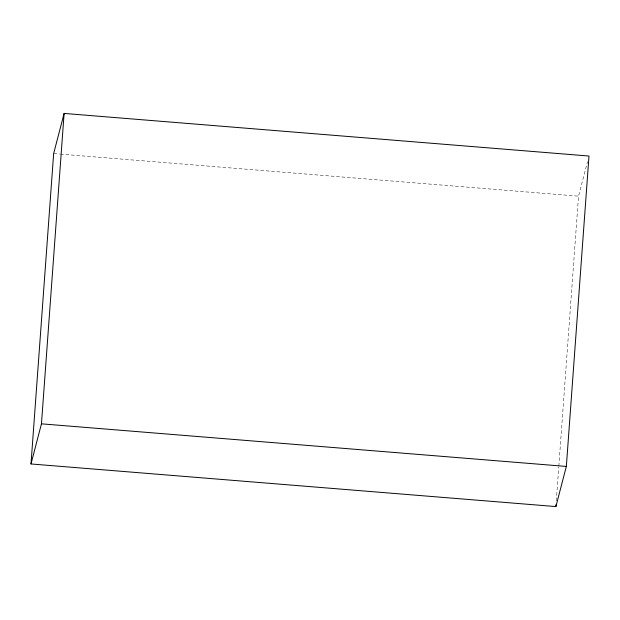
<?xml version="1.0" encoding="UTF-8"?>
<svg xmlns="http://www.w3.org/2000/svg" width="620" height="620" viewBox="0 0 620 620"><rect width="100%" height="100%" fill="white"/><g stroke="black" fill="none" stroke-linecap="round" stroke-linejoin="round"><path stroke-width="0.46" stroke-dasharray="3.1 2.33" d="M556.303 500.782L558.767 467.046M558.837 466.077L578.538 196.168L587.543 161.634M53.653 153.566L59.443 154.031M60.411 154.117L578.538 196.168"/><path stroke-width="0.93" d="M31 463.962L53.653 153.566L64.116 113.429L589 156.038L566.347 466.434L555.884 506.571L31 463.962L41.462 423.832L64.116 113.429M555.884 506.571L556.024 504.641M41.462 423.832L566.347 466.434"/></g></svg>
